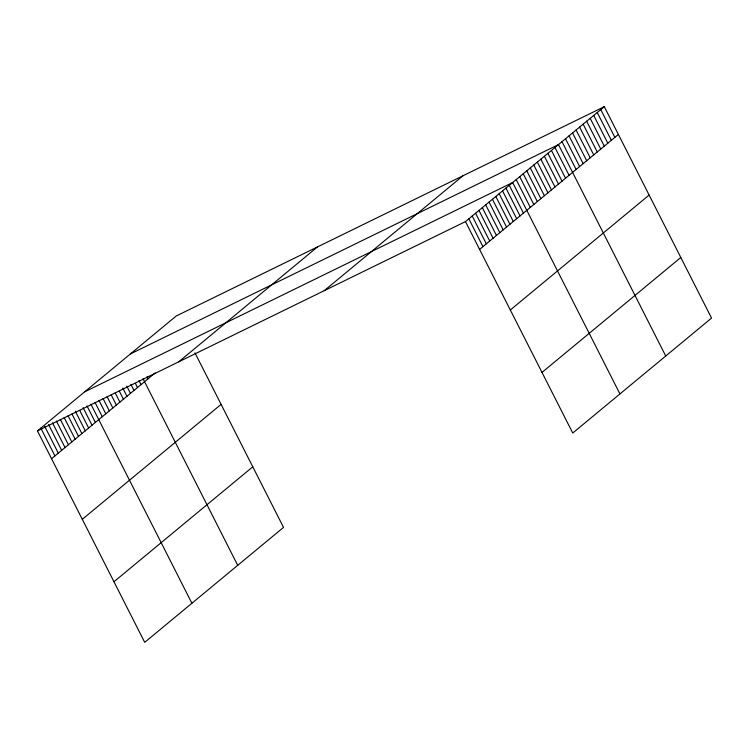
<?xml version="1.0" encoding="UTF-8"?>
<svg xmlns="http://www.w3.org/2000/svg" width="749" height="749" viewBox="0 0 749 749"><rect width="100%" height="100%" fill="white"/><g stroke="black" fill="none" stroke-linecap="round" stroke-linejoin="round"><path stroke-width="1.12" d="M194.974 352.873L283.525 527.399L144.707 642.333L37.45 430.918L176.258 315.975L604.293 106.667L711.55 318.082L572.742 433.025L465.475 221.601L604.293 106.667M51.559 458.716L155.127 372.955M178.702 361.842L317.51 246.898M324.233 290.678L463.041 175.734M82.296 519.31L221.105 404.376M479.585 249.408L618.393 134.464M113.97 581.739L252.778 466.805M510.322 310.002L649.14 195.058M541.995 372.431L680.813 257.487M130.457 353.903L558.482 144.594L665.739 356.018M84.646 391.839L512.672 182.522L619.938 393.946M37.45 430.918L465.475 221.601M600.764 109.579L614.873 137.385M597.243 112.5L611.343 140.297M593.723 115.412L607.823 143.218M590.193 118.333L604.303 146.139M586.673 121.254L600.773 149.051M583.143 124.165L597.253 151.972M579.623 127.087L593.732 154.893M576.103 130.008L590.203 157.805M572.573 132.919L586.682 160.726M569.053 135.841L583.162 163.638M565.532 138.762L579.632 166.559M562.003 141.673L576.112 169.48M554.962 147.506L569.062 175.313M551.433 150.427L565.542 178.234M547.912 153.348L562.012 181.146M544.392 156.26L558.492 184.067M540.862 159.181L554.972 186.988M537.342 162.102L551.442 189.9M533.812 165.014L547.922 192.821M530.292 167.935L544.401 195.732M526.772 170.856L540.872 198.654M523.242 173.768L537.351 201.575M519.722 176.689L533.831 204.486M516.201 179.601L530.301 207.407M509.301 185.312L523.411 213.119M505.931 188.102L520.04 215.909M502.56 190.892L516.67 218.699M499.19 193.691L513.299 221.489M495.819 196.481L509.929 224.279M492.449 199.271L506.549 227.078M489.078 202.061L503.178 229.868M485.708 204.852L499.808 232.658M482.337 207.642L496.437 235.448M478.967 210.432L493.067 238.238M475.596 213.231L489.696 241.028M472.226 216.021L486.326 243.818M468.846 218.811L482.955 246.618M147.038 376.728L148.077 378.788M142.993 378.62L237.714 565.326M138.949 380.511L141.037 384.63M135.419 383.422L137.507 387.542M130.85 384.284L133.987 390.463M126.806 386.175L130.466 393.375M122.761 388.057L126.937 396.296M119.241 390.978L123.416 399.217M115.187 392.869L119.896 402.129M111.142 394.751L116.367 405.05M107.098 396.642L112.846 407.971M103.053 398.524L109.326 410.883M99.008 400.415L105.796 413.804M94.964 402.307L102.276 416.725M90.91 404.188L191.903 603.254M87.024 405.958L95.376 422.427M83.13 407.718L92.005 425.217M79.759 410.508L88.635 428.016M75.34 411.238L85.264 430.806M71.97 414.028L81.894 433.596M68.075 415.789L78.523 436.386M64.18 417.558L75.153 439.176M60.285 419.318L71.782 441.966M56.4 421.078L68.412 444.756M52.505 422.839L65.041 447.556M48.61 424.599L61.671 450.346M44.715 426.359L58.3 453.136M40.821 428.119L54.93 455.926"/></g></svg>
